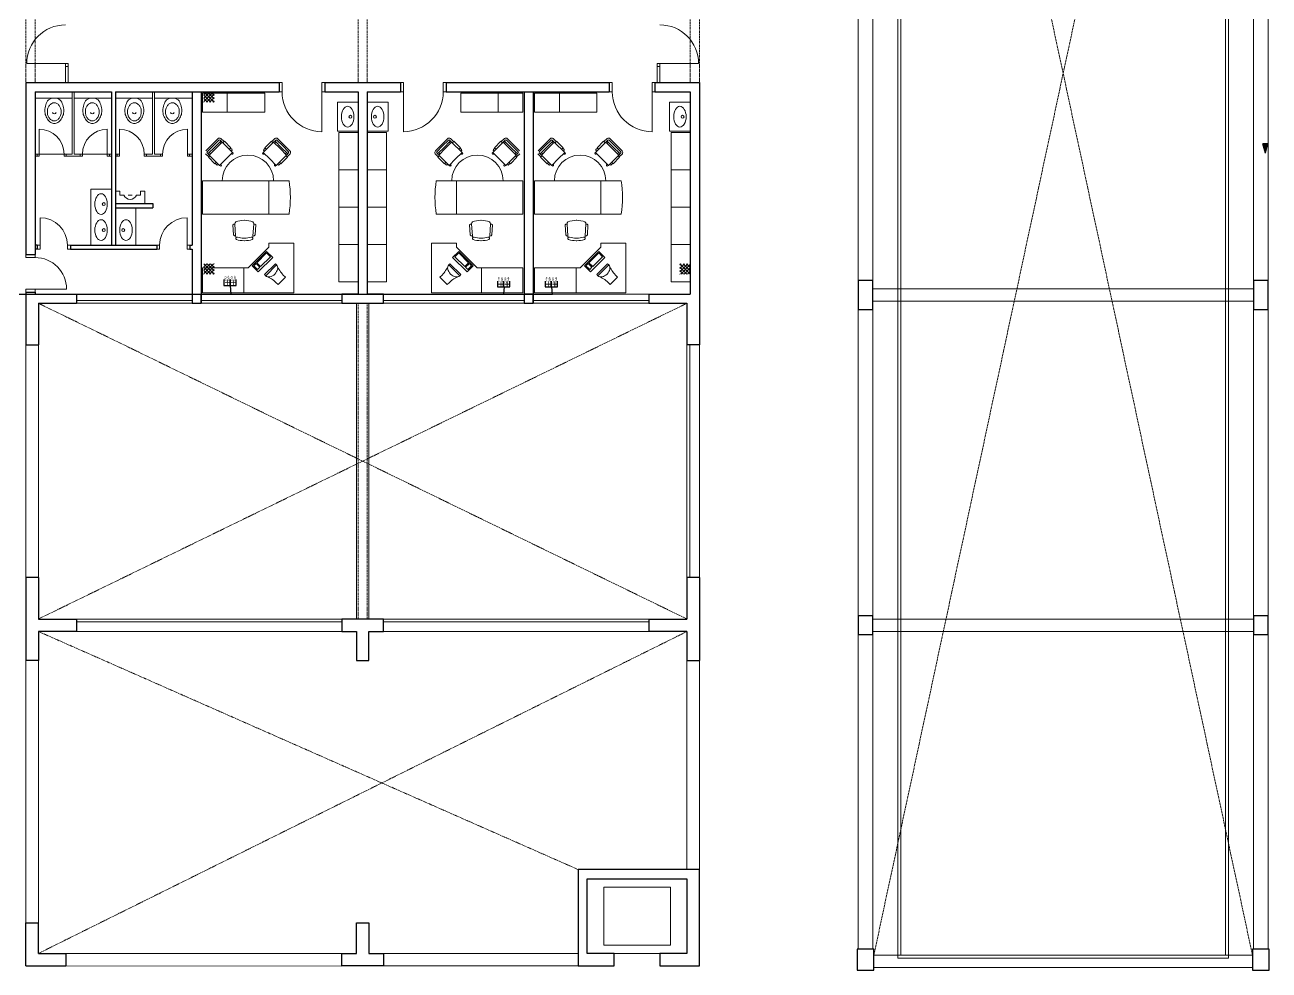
# Model space of a CAD drawing. Header units: inches. Extents: x 11 to 1053, y 2 to 902.
# Drawn here: x 379.7 to 679.3, y 202.4 to 429.9 of the extents above; entities that cross this region are included whole.
import ezdxf

# ---------------------------------------------------------------- set-up
doc = ezdxf.new("R2010")
doc.units = ezdxf.units.IN
doc.header["$MEASUREMENT"] = 0
doc.linetypes.add('DASHED', pattern=[0.75, 0.5, -0.25])
doc.linetypes.add('DASHED2', pattern=[0.375, 0.25, -0.125])
for name, color, linetype, lineweight in [('A-CRTKANO', 5, 'DASHED2', 0), ('A-GREDE', 5, 'DASHED2', 0), ('A-SANITARIJE', 253, 'Continuous', 0), ('OPREMA', 253, 'Continuous', 0), ('PROZORI I VRATA', 5, 'Continuous', 0), ('STOLARIJA', 5, 'Continuous', 0), ('ZID', 5, 'Continuous', 30)]:
    doc.layers.add(name, color=color, linetype=linetype, lineweight=lineweight)
doc.layers.add('SRAFURA', color=2, linetype='Continuous')

# ---------------------------------------------------------------- blocks, each defined once
blk = doc.blocks.new('STRELICA-TIC')
blk.add_hatch(color=256).paths.add_polyline_path([(0.62, 4.07), (-0.81, 4.07), (-0.1, 1.39)])
for p, q in [((-0.1, 1.39), (-0.81, 4.07)), ((0.62, 4.07), (-0.81, 4.07)), ((-0.1, 1.39), (0.62, 4.07))]:
    blk.add_line(p, q)

msp = doc.modelspace()

# ---------------------------------------------------------------- hatches: boundary and pattern name
at = {"layer": 'SRAFURA'}
h = msp.add_hatch(dxfattribs=at)
h.set_pattern_fill('ANSI37', color=256, scale=4.5, style=0)
h.set_pattern_definition([(135, (-7916.44336, 5310.11716), (0.397747564, 0.397747564), []), (45, (-7916.44336, 5310.11716), (0.397747564, -0.397747564), [])])
h.paths.add_polyline_path([(425.28, 411.31), (425.28, 413.81), (422.78, 413.81), (422.78, 411.31)])
h = msp.add_hatch(dxfattribs=at)
h.set_pattern_fill('ANSI37', color=256, scale=4.5, style=0)
h.set_pattern_definition([(135, (-7916.44336, 5268.7166), (0.397747564, 0.397747564), []), (45, (-7916.44336, 5268.7166), (0.397747564, -0.397747564), [])])
h.paths.add_polyline_path([(425.28, 369.91), (425.28, 372.41), (422.78, 372.41), (422.78, 369.91)])
h = msp.add_hatch(dxfattribs=at)
h.set_pattern_fill('ANSI37', color=256, scale=4.5, angle=90, style=0)
h.set_pattern_definition([(315, (5436.23795, -7969.3161), (0.397747564, 0.397747564), []), (45, (5436.23795, -7969.3161), (-0.397747564, 0.397747564), [])])
h.paths.add_polyline_path([(537.43, 369.91), (539.93, 369.91), (539.93, 372.41), (537.43, 372.41)])

# ---------------------------------------------------------------- linework, layer by layer
at = {"color": 2}
for p, q in [((427.61, 368.61), (427.61, 367.18)), ((429.09, 367.18), (429.09, 368.61)), ((429.09, 368.61), (429.09, 367.18)), ((430.57, 367.18), (430.57, 368.61)), ((427.61, 367.18), (429.09, 367.18)), ((429.09, 367.18), (430.57, 367.18)), ((493.5, 368.26), (493.5, 366.83)), ((493.5, 366.83), (494.98, 366.83)), ((494.98, 366.83), (494.98, 368.26)), ((494.98, 368.26), (494.98, 366.83)), ((494.98, 366.83), (496.46, 366.83)), ((496.46, 366.83), (496.46, 368.26)), ((504.97, 368.26), (504.97, 366.83)), ((504.97, 366.83), (506.46, 366.83)), ((506.46, 366.83), (506.46, 368.26)), ((506.46, 368.26), (506.46, 366.83)), ((506.46, 366.83), (507.94, 366.83)), ((507.94, 366.83), (507.94, 368.26))]:
    msp.add_line(p, q, dxfattribs=at)
at = {"color": 85, "true_color": 0x58ba48}
for p, q in [((429.38, 365.11, 50), (429.19, 367.18)), ((495.08, 366.83), (494.98, 365.21)), ((506.72, 365.11, 50), (506.56, 366.83)), ((350.43, 365.11, 50), (429.38, 365.11, 50)), ((429.38, 365.11, 50), (506.72, 365.11, 50))]:
    msp.add_line(p, q, dxfattribs=at)
at = {"layer": 'A-CRTKANO', "linetype": 'DASHED', "ltscale": 0.5}
for p, q in [((583.88, 631.61, 50), (675.33, 206.01, 50)), ((675.58, 631.61, 50), (584.13, 206.01, 50)), ((382.93, 362.91, 50), (539.13, 286.91, 50)), ((539.13, 362.91, 50), (382.93, 286.91, 50)), ((539.13, 283.91, 50), (382.93, 206.41, 50)), ((382.93, 283.91, 50), (512.93, 226.61, 50))]:
    msp.add_line(p, q, dxfattribs=at)
at = {"layer": 'A-GREDE'}
for p, q in [((379.93, 443.81, 50), (379.93, 416.01, 50)), ((382.13, 443.81, 50), (382.13, 416.01, 50)), ((459.93, 443.81, 50), (459.93, 416.01, 50)), ((462.13, 443.81, 50), (462.13, 416.01, 50)), ((539.93, 443.81, 50), (539.93, 416.01, 50)), ((542.13, 443.81, 50), (542.13, 416.01, 50)), ((459.93, 362.91, 50), (459.93, 286.91, 50)), ((462.13, 362.91, 50), (462.13, 286.91, 50))]:
    msp.add_line(p, q, dxfattribs=at)
at = {"layer": 'A-GREDE', "linetype": 'Continuous'}
for p, q in [((583.88, 366.41, 50), (675.58, 366.41, 50)), ((459.53, 362.91, 50), (459.53, 286.91, 50)), ((462.53, 362.91, 50), (462.53, 286.91, 50)), ((583.88, 363.41, 50), (675.58, 363.41, 50)), ((583.88, 286.91, 50), (675.58, 286.91, 50)), ((583.88, 283.91, 50), (675.58, 283.91, 50))]:
    msp.add_line(p, q, dxfattribs=at)
at = {"layer": 'A-SANITARIJE'}
for p, q in [((382.13, 412.31, 50), (391.08, 412.31, 50)), ((391.58, 412.31, 50), (400.53, 412.31, 50)), ((410.38, 412.31, 50), (401.43, 412.31, 50)), ((419.83, 412.31, 50), (410.88, 412.31, 50)), ((459.93, 411.31, 50), (454.93, 411.31, 50)), ((454.93, 411.31, 50), (454.93, 404.31, 50)), ((462.13, 411.31, 50), (467.13, 411.31, 50)), ((467.13, 411.31, 50), (467.13, 404.31, 50)), ((539.93, 411.31, 50), (534.93, 411.31, 50)), ((534.93, 411.31, 50), (534.93, 404.31, 50)), ((459.93, 404.31, 50), (454.93, 404.31, 50)), ((462.13, 404.31, 50), (467.13, 404.31, 50)), ((539.93, 404.31, 50), (534.93, 404.31, 50)), ((395.53, 376.91, 50), (395.53, 390.41, 50)), ((395.53, 390.41, 50), (400.53, 390.41, 50)), ((401.53, 389.91, 50), (402.53, 389.91, 50)), ((402.53, 389.91, 50), (402.53, 388.91, 50)), ((407.53, 389.91, 50), (408.53, 389.91, 50)), ((407.53, 388.91, 50), (407.53, 389.91, 50)), ((408.53, 389.91, 50), (408.53, 386.91, 50)), ((401.53, 386.91, 50), (408.53, 386.91, 50)), ((402.53, 388.91, 50), (403.53, 388.91, 50)), ((404.53, 388.91, 50), (405.53, 388.91, 50)), ((406.53, 388.91, 50), (407.53, 388.91, 50)), ((406.43, 376.91, 50), (406.43, 385.91, 50))]:
    msp.add_line(p, q, dxfattribs=at)
at = {"layer": 'A-SANITARIJE', "elevation": 50}
for points in [[(386.76, 412.28, 0.065542), (385.99, 412.18, 0.223473), (384.98, 411.32, 0.060881), (384.56, 409.96, 0.084137), (384.55, 408.66, 0.012085), (384.6, 408.36, 0.07849), (385.11, 407.24, 0.107173), (385.93, 406.42, 0.14283), (386.78, 406.18, 0.14283), (387.62, 406.43, 0.107173), (388.45, 407.25, 0.07849), (388.94, 408.37, 0.012085), (389, 408.67, 0.084137), (388.98, 409.98, 0.060881), (388.55, 411.33, 0.223473), (387.53, 412.18, 0.065542)], [(386.76, 406.8, 0.125137), (387.37, 406.96, 0.105833), (387.93, 407.44, 0.08656), (388.28, 408.13, 0.076574), (388.41, 408.98, 0.076574), (388.28, 409.84, 0.08656), (387.92, 410.52, 0.105833), (387.35, 411.01, 0.125137), (386.74, 411.16, 0.125137), (386.13, 411, 0.105833), (385.57, 410.52, 0.08656), (385.22, 409.83, 0.076574), (385.09, 408.97, 0.076574), (385.22, 408.12, 0.08656), (385.58, 407.43, 0.105833), (386.15, 406.95, 0.125137)], [(395.91, 412.28, 0.065542), (395.14, 412.18, 0.223473), (394.13, 411.32, 0.060881), (393.71, 409.96, 0.084137), (393.7, 408.66, 0.012085), (393.75, 408.36, 0.07849), (394.26, 407.24, 0.107173), (395.09, 406.42, 0.14283), (395.93, 406.18, 0.14283), (396.78, 406.43, 0.107173), (397.6, 407.25, 0.07849), (398.1, 408.37, 0.012085), (398.15, 408.67, 0.084137), (398.13, 409.98, 0.060881), (397.7, 411.33, 0.223473), (396.69, 412.18, 0.065542)], [(395.91, 406.8, 0.125137), (396.52, 406.96, 0.105833), (397.08, 407.44, 0.08656), (397.44, 408.13, 0.076574), (397.57, 408.98, 0.076574), (397.43, 409.84, 0.08656), (397.07, 410.52, 0.105833), (396.51, 411.01, 0.125137), (395.9, 411.16, 0.125137), (395.29, 411, 0.105833), (394.72, 410.52, 0.08656), (394.37, 409.83, 0.076574), (394.24, 408.97, 0.076574), (394.38, 408.12, 0.08656), (394.73, 407.43, 0.105833), (395.3, 406.95, 0.125137)], [(406.05, 412.28, -0.065542), (406.82, 412.18, -0.223473), (407.83, 411.32, -0.060881), (408.25, 409.96, -0.084137), (408.26, 408.66, -0.012085), (408.2, 408.36, -0.07849), (407.7, 407.24, -0.107173), (406.87, 406.42, -0.14283), (406.03, 406.18, -0.14283), (405.18, 406.43, -0.107173), (404.36, 407.25, -0.07849), (403.86, 408.37, -0.012085), (403.81, 408.67, -0.084137), (403.83, 409.98, -0.060881), (404.26, 411.33, -0.223473), (405.27, 412.18, -0.065542)], [(406.05, 406.8, -0.125137), (405.44, 406.96, -0.105833), (404.88, 407.44, -0.08656), (404.52, 408.13, -0.076574), (404.39, 408.98, -0.076574), (404.53, 409.84, -0.08656), (404.89, 410.52, -0.105833), (405.45, 411.01, -0.125137), (406.06, 411.16, -0.125137), (406.67, 411, -0.105833), (407.23, 410.52, -0.08656), (407.59, 409.83, -0.076574), (407.72, 408.97, -0.076574), (407.58, 408.12, -0.08656), (407.22, 407.43, -0.105833), (406.66, 406.95, -0.125137)], [(415.2, 412.28, -0.065542), (415.97, 412.18, -0.223473), (416.98, 411.32, -0.060881), (417.4, 409.96, -0.084137), (417.41, 408.66, -0.012085), (417.36, 408.36, -0.07849), (416.85, 407.24, -0.107173), (416.03, 406.42, -0.14283), (415.18, 406.18, -0.14283), (414.33, 406.43, -0.107173), (413.51, 407.25, -0.07849), (413.01, 408.37, -0.012085), (412.96, 408.67, -0.084137), (412.98, 409.98, -0.060881), (413.41, 411.33, -0.223473), (414.43, 412.18, -0.065542)], [(415.2, 406.8, -0.125137), (414.59, 406.96, -0.105833), (414.03, 407.44, -0.08656), (413.68, 408.13, -0.076574), (413.55, 408.98, -0.076574), (413.68, 409.84, -0.08656), (414.04, 410.52, -0.105833), (414.6, 411.01, -0.125137), (415.22, 411.16, -0.125137), (415.83, 411, -0.105833), (416.39, 410.52, -0.08656), (416.74, 409.83, -0.076574), (416.87, 408.97, -0.076574), (416.73, 408.12, -0.08656), (416.38, 407.43, -0.105833), (415.81, 406.95, -0.125137)]]:
    msp.add_lwpolyline(points, format="xyb", close=True, dxfattribs=at)
at = {"layer": 'A-SANITARIJE'}
for centre in [(458.08, 407.81, 50), (463.98, 407.81, 50), (538.08, 407.81, 50), (398.68, 386.78, 50), (398.68, 380.53, 50), (403.38, 380.53, 50)]:
    msp.add_circle(centre, 0.35, dxfattribs=at)
for centre, radius, start, end in [((386.77, 408.98, 50), 0.48, 197.3567, 343.0272), ((395.92, 408.98, 50), 0.48, 197.3567, 343.0272), ((406.04, 408.98, 50), 0.48, 196.9728, 342.6433), ((415.19, 408.98, 50), 0.48, 196.9728, 342.6433), ((405.03, 389.53, 50), 1.63, 202.6199, 337.3801)]:
    msp.add_arc(centre, radius, start, end, dxfattribs=at)
at = {"layer": 'A-SANITARIJE', "extrusion": (0, 0, -1)}
for centre, major_axis in [((457.43, 407.81, 50), (0, 2.5)), ((537.43, 407.81, 50), (0, 2.5)), ((398.03, 386.78, 50), (0, 2.5)), ((404.03, 380.53, 50), (0, -2.5))]:
    msp.add_ellipse(centre, major_axis=major_axis, ratio=0.6, dxfattribs=at)
at = {"layer": 'A-SANITARIJE'}
for centre, major_axis in [((464.63, 407.81, 50), (0, 2.5)), ((398.03, 380.53, 50), (0, -2.5))]:
    msp.add_ellipse(centre, major_axis=major_axis, ratio=0.6, dxfattribs=at)
at = {"layer": 'OPREMA'}
for p, q in [((426.16, 402.52, 50), (424.71, 401.07, 50)), ((426.4, 402.2, 50), (424.99, 400.78, 50)), ((426.76, 401.85, 50), (425.34, 400.43, 50)), ((427.18, 401.7, 50), (425.63, 400.15, 50)), ((426.62, 401.7, 50), (426.9, 401.42, 50)), ((427.18, 401.7, 50), (426.69, 402.2, 50)), ((426.88, 402.57, 50), (427.64, 401.81, 50)), ((427.18, 401.7, 50), (429.68, 399.21, 50)), ((427.73, 401.89, 50), (427.36, 401.52, 50)), ((429.29, 400.33, 50), (427.73, 401.89, 50)), ((439.59, 401.7, 50), (437.1, 399.21, 50)), ((437.49, 400.33, 50), (439.05, 401.89, 50)), ((439.05, 401.89, 50), (439.41, 401.52, 50)), ((439.89, 402.57, 50), (439.13, 401.81, 50)), ((439.59, 401.7, 50), (440.09, 402.2, 50)), ((439.59, 401.7, 50), (441.15, 400.15, 50)), ((440.16, 401.7, 50), (439.88, 401.42, 50)), ((440.02, 401.85, 50), (441.43, 400.43, 50)), ((440.37, 402.2, 50), (441.79, 400.78, 50)), ((440.62, 402.52, 50), (442.07, 401.07, 50)), ((481.44, 402.52, 50), (479.99, 401.07, 50)), ((481.69, 402.2, 50), (480.27, 400.78, 50)), ((482.04, 401.85, 50), (480.63, 400.43, 50)), ((482.46, 401.7, 50), (480.91, 400.15, 50)), ((481.9, 401.7, 50), (482.18, 401.42, 50)), ((482.46, 401.7, 50), (481.97, 402.2, 50)), ((482.17, 402.57, 50), (482.93, 401.81, 50)), ((482.46, 401.7, 50), (484.96, 399.21, 50)), ((483.01, 401.89, 50), (482.64, 401.52, 50)), ((484.57, 400.33, 50), (483.01, 401.89, 50)), ((494.88, 401.7, 50), (492.38, 399.21, 50)), ((492.77, 400.33, 50), (494.33, 401.89, 50)), ((494.33, 401.89, 50), (494.7, 401.52, 50)), ((495.17, 402.57, 50), (494.41, 401.81, 50)), ((494.88, 401.7, 50), (495.37, 402.2, 50)), ((494.88, 401.7, 50), (496.43, 400.15, 50)), ((495.44, 401.7, 50), (495.16, 401.42, 50)), ((495.3, 401.85, 50), (496.72, 400.43, 50)), ((495.66, 402.2, 50), (497.07, 400.78, 50)), ((495.9, 402.52, 50), (497.35, 401.07, 50)), ((506.16, 402.52, 50), (504.71, 401.07, 50)), ((506.4, 402.2, 50), (504.99, 400.78, 50)), ((506.76, 401.85, 50), (505.34, 400.43, 50)), ((507.18, 401.7, 50), (505.63, 400.15, 50)), ((506.62, 401.7, 50), (506.9, 401.42, 50)), ((507.18, 401.7, 50), (506.69, 402.2, 50)), ((506.88, 402.57, 50), (507.64, 401.81, 50)), ((507.18, 401.7, 50), (509.68, 399.21, 50)), ((507.73, 401.89, 50), (507.36, 401.52, 50)), ((509.29, 400.33, 50), (507.73, 401.89, 50)), ((519.59, 401.7, 50), (517.1, 399.21, 50)), ((517.49, 400.33, 50), (519.05, 401.89, 50)), ((519.05, 401.89, 50), (519.41, 401.52, 50)), ((519.89, 402.57, 50), (519.13, 401.81, 50)), ((519.59, 401.7, 50), (520.09, 402.2, 50)), ((519.59, 401.7, 50), (521.15, 400.15, 50)), ((520.16, 401.7, 50), (519.88, 401.42, 50)), ((520.02, 401.85, 50), (521.43, 400.43, 50)), ((520.37, 402.2, 50), (521.79, 400.78, 50)), ((520.62, 402.52, 50), (522.07, 401.07, 50)), ((423.21, 398.89, 50), (423.97, 398.13, 50)), ((423.26, 399.62, 50), (424.71, 401.07, 50)), ((423.57, 399.37, 50), (424.99, 400.78, 50)), ((424.07, 398.59, 50), (423.57, 399.09, 50)), ((423.93, 399.02, 50), (425.34, 400.43, 50)), ((424.07, 398.59, 50), (425.63, 400.15, 50)), ((424.07, 399.16, 50), (424.35, 398.87, 50)), ((424.07, 398.59, 50), (426.57, 396.09, 50)), ((429.68, 399.21, 50), (428.12, 397.65, 50)), ((428.92, 399.96, 50), (429.29, 400.33, 50)), ((429.21, 400.25, 50), (429.56, 399.89, 50)), ((429.54, 398.78, 50), (429.4, 398.92, 50)), ((429.82, 399.06, 50), (429.68, 399.21, 50)), ((436.96, 399.06, 50), (437.1, 399.21, 50)), ((437.1, 399.21, 50), (438.65, 397.65, 50)), ((437.57, 400.25, 50), (437.22, 399.89, 50)), ((437.24, 398.78, 50), (437.38, 398.92, 50)), ((437.85, 399.96, 50), (437.49, 400.33, 50)), ((442.71, 398.59, 50), (440.21, 396.09, 50)), ((442.71, 398.59, 50), (441.15, 400.15, 50)), ((442.85, 399.02, 50), (441.43, 400.43, 50)), ((443.2, 399.37, 50), (441.79, 400.78, 50)), ((443.52, 399.62, 50), (442.07, 401.07, 50)), ((442.71, 399.16, 50), (442.42, 398.87, 50)), ((442.71, 398.59, 50), (443.2, 399.09, 50)), ((443.57, 398.89, 50), (442.81, 398.13, 50)), ((478.49, 398.89, 50), (479.25, 398.13, 50)), ((478.54, 399.62, 50), (479.99, 401.07, 50)), ((478.86, 399.37, 50), (480.27, 400.78, 50)), ((479.35, 398.59, 50), (478.86, 399.09, 50)), ((479.21, 399.02, 50), (480.63, 400.43, 50)), ((479.35, 398.59, 50), (480.91, 400.15, 50)), ((479.35, 399.16, 50), (479.64, 398.87, 50)), ((479.35, 398.59, 50), (481.85, 396.09, 50)), ((484.96, 399.21, 50), (483.41, 397.65, 50)), ((484.21, 399.96, 50), (484.57, 400.33, 50)), ((484.49, 400.25, 50), (484.84, 399.89, 50)), ((484.82, 398.78, 50), (484.68, 398.92, 50)), ((485.1, 399.06, 50), (484.96, 399.21, 50)), ((492.24, 399.06, 50), (492.38, 399.21, 50)), ((492.38, 399.21, 50), (493.94, 397.65, 50)), ((492.85, 400.25, 50), (492.5, 399.89, 50)), ((492.52, 398.78, 50), (492.66, 398.92, 50)), ((493.14, 399.96, 50), (492.77, 400.33, 50)), ((497.99, 398.59, 50), (495.49, 396.09, 50)), ((497.99, 398.59, 50), (496.43, 400.15, 50)), ((498.13, 399.02, 50), (496.72, 400.43, 50)), ((498.48, 399.37, 50), (497.07, 400.78, 50)), ((498.8, 399.62, 50), (497.35, 401.07, 50)), ((497.99, 399.16, 50), (497.71, 398.87, 50)), ((497.99, 398.59, 50), (498.48, 399.09, 50)), ((498.85, 398.89, 50), (498.09, 398.13, 50)), ((503.21, 398.89, 50), (503.97, 398.13, 50)), ((503.26, 399.62, 50), (504.71, 401.07, 50)), ((503.57, 399.37, 50), (504.99, 400.78, 50)), ((504.07, 398.59, 50), (503.57, 399.09, 50)), ((503.93, 399.02, 50), (505.34, 400.43, 50)), ((504.07, 398.59, 50), (505.63, 400.15, 50)), ((504.07, 399.16, 50), (504.35, 398.87, 50)), ((504.07, 398.59, 50), (506.57, 396.09, 50)), ((509.68, 399.21, 50), (508.12, 397.65, 50)), ((508.92, 399.96, 50), (509.29, 400.33, 50)), ((509.21, 400.25, 50), (509.56, 399.89, 50)), ((509.54, 398.78, 50), (509.4, 398.92, 50)), ((509.82, 399.06, 50), (509.68, 399.21, 50)), ((516.96, 399.06, 50), (517.1, 399.21, 50)), ((517.1, 399.21, 50), (518.65, 397.65, 50)), ((517.57, 400.25, 50), (517.22, 399.89, 50)), ((517.24, 398.78, 50), (517.38, 398.92, 50)), ((517.85, 399.96, 50), (517.49, 400.33, 50)), ((522.71, 398.59, 50), (520.21, 396.09, 50)), ((522.71, 398.59, 50), (521.15, 400.15, 50)), ((522.85, 399.02, 50), (521.43, 400.43, 50)), ((523.2, 399.37, 50), (521.79, 400.78, 50)), ((523.52, 399.62, 50), (522.07, 401.07, 50)), ((522.71, 399.16, 50), (522.42, 398.87, 50)), ((522.71, 398.59, 50), (523.2, 399.09, 50)), ((523.57, 398.89, 50), (522.81, 398.13, 50)), ((423.88, 398.05, 50), (424.25, 398.41, 50)), ((425.45, 396.48, 50), (423.88, 398.05, 50)), ((425.81, 396.85, 50), (425.45, 396.48, 50)), ((425.53, 396.57, 50), (425.88, 396.21, 50)), ((426.57, 396.09, 50), (428.12, 397.65, 50)), ((426.71, 395.95, 50), (426.57, 396.09, 50)), ((426.99, 396.24, 50), (426.85, 396.38, 50)), ((440.21, 396.09, 50), (438.65, 397.65, 50)), ((439.79, 396.24, 50), (439.93, 396.38, 50)), ((440.07, 395.95, 50), (440.21, 396.09, 50)), ((441.25, 396.57, 50), (440.89, 396.21, 50)), ((440.97, 396.85, 50), (441.33, 396.48, 50)), ((441.33, 396.48, 50), (442.89, 398.05, 50)), ((442.89, 398.05, 50), (442.53, 398.41, 50)), ((479.17, 398.05, 50), (479.53, 398.41, 50)), ((480.73, 396.48, 50), (479.17, 398.05, 50)), ((481.09, 396.85, 50), (480.73, 396.48, 50)), ((480.81, 396.57, 50), (481.16, 396.21, 50)), ((481.85, 396.09, 50), (483.41, 397.65, 50)), ((481.99, 395.95, 50), (481.85, 396.09, 50)), ((482.27, 396.24, 50), (482.13, 396.38, 50)), ((495.49, 396.09, 50), (493.94, 397.65, 50)), ((495.07, 396.24, 50), (495.21, 396.38, 50)), ((495.35, 395.95, 50), (495.49, 396.09, 50)), ((496.53, 396.57, 50), (496.18, 396.21, 50)), ((496.25, 396.85, 50), (496.61, 396.48, 50)), ((496.61, 396.48, 50), (498.17, 398.05, 50)), ((498.17, 398.05, 50), (497.81, 398.41, 50)), ((503.88, 398.05, 50), (504.25, 398.41, 50)), ((505.45, 396.48, 50), (503.88, 398.05, 50)), ((505.81, 396.85, 50), (505.45, 396.48, 50)), ((505.53, 396.57, 50), (505.88, 396.21, 50)), ((506.57, 396.09, 50), (508.12, 397.65, 50)), ((506.71, 395.95, 50), (506.57, 396.09, 50)), ((506.99, 396.24, 50), (506.85, 396.38, 50)), ((520.21, 396.09, 50), (518.65, 397.65, 50)), ((519.79, 396.24, 50), (519.93, 396.38, 50)), ((520.07, 395.95, 50), (520.21, 396.09, 50)), ((521.25, 396.57, 50), (520.89, 396.21, 50)), ((520.97, 396.85, 50), (521.33, 396.48, 50)), ((521.33, 396.48, 50), (522.89, 398.05, 50)), ((522.89, 398.05, 50), (522.53, 398.41, 50)), ((438.4, 392.39, 50), (426, 392.39, 50)), ((438.21, 392.39, 50), (443.3, 392.39, 50)), ((438.42, 384.39, 50), (438.42, 392.39, 50)), ((438.42, 384.84, 50), (438.42, 391.93, 50)), ((483.85, 392.39, 50), (478.76, 392.39, 50)), ((483.64, 384.39, 50), (483.64, 392.39, 50)), ((483.64, 384.84, 50), (483.64, 391.93, 50)), ((483.66, 392.39, 50), (496.06, 392.39, 50)), ((518.4, 392.39, 50), (506, 392.39, 50)), ((518.21, 392.39, 50), (523.3, 392.39, 50)), ((518.42, 384.39, 50), (518.42, 392.39, 50)), ((518.42, 384.84, 50), (518.42, 391.93, 50)), ((443.3, 384.39, 50), (438.42, 384.39, 50)), ((478.76, 384.39, 50), (483.64, 384.39, 50)), ((523.3, 384.39, 50), (518.42, 384.39, 50)), ((429.76, 381.81, 50), (429.92, 379.39, 50)), ((430.25, 381.99, 50), (430.44, 379.03, 50)), ((434.8, 381.99, 50), (434.61, 379.03, 50)), ((435.29, 381.81, 50), (435.14, 379.39, 50)), ((486.77, 381.81, 50), (486.92, 379.39, 50)), ((487.26, 381.99, 50), (487.45, 379.03, 50)), ((491.81, 381.99, 50), (491.62, 379.03, 50)), ((492.29, 381.81, 50), (492.14, 379.39, 50)), ((509.76, 381.81, 50), (509.92, 379.39, 50)), ((510.25, 381.99, 50), (510.44, 379.03, 50)), ((514.8, 381.99, 50), (514.61, 379.03, 50)), ((515.29, 381.81, 50), (515.14, 379.39, 50)), ((433.42, 371.41, 50), (438.42, 376.41, 50)), ((437.9, 375.4, 50), (434.42, 371.93, 50)), ((437.9, 375.04, 50), (435.52, 372.66, 50)), ((439.36, 373.94, 50), (437.9, 375.4, 50)), ((438.81, 374.12, 50), (437.9, 375.04, 50)), ((444.42, 377.41, 50), (438.42, 377.41, 50)), ((438.42, 377.41, 50), (438.42, 376.41, 50)), ((444.42, 365.41, 50), (444.42, 377.41, 50)), ((477.64, 377.41, 50), (483.64, 377.41, 50)), ((477.64, 365.41, 50), (477.64, 377.41, 50)), ((482.7, 373.94, 50), (484.16, 375.4, 50)), ((483.25, 374.12, 50), (484.16, 375.04, 50)), ((483.64, 377.41, 50), (483.64, 376.41, 50)), ((488.64, 371.41, 50), (483.64, 376.41, 50)), ((484.16, 375.4, 50), (487.63, 371.93, 50)), ((484.16, 375.04, 50), (486.54, 372.66, 50)), ((513.42, 371.41, 50), (518.42, 376.41, 50)), ((517.9, 375.4, 50), (514.42, 371.93, 50)), ((517.9, 375.04, 50), (515.52, 372.66, 50)), ((519.36, 373.94, 50), (517.9, 375.4, 50)), ((518.81, 374.12, 50), (517.9, 375.04, 50)), ((524.42, 377.41, 50), (518.42, 377.41, 50)), ((518.42, 377.41, 50), (518.42, 376.41, 50)), ((524.42, 365.41, 50), (524.42, 377.41, 50)), ((434.42, 371.93, 50), (435.89, 370.47, 50)), ((435.34, 372.48, 50), (434.79, 371.93, 50)), ((434.79, 371.93, 50), (435.7, 371.01, 50)), ((436.25, 371.56, 50), (435.34, 372.48, 50)), ((435.52, 372.66, 50), (436.43, 371.75, 50)), ((435.89, 370.47, 50), (439.36, 373.94, 50)), ((436.43, 371.75, 50), (438.81, 374.12, 50)), ((437.4, 369.81, 50), (440.01, 372.43, 50)), ((440.28, 372.16, 50), (437.67, 369.54, 50)), ((440.01, 372.43, 50), (440.28, 372.16, 50)), ((482.04, 372.43, 50), (481.78, 372.16, 50)), ((481.78, 372.16, 50), (484.39, 369.54, 50)), ((484.66, 369.81, 50), (482.04, 372.43, 50)), ((486.17, 370.47, 50), (482.7, 373.94, 50)), ((485.62, 371.75, 50), (483.25, 374.12, 50)), ((486.54, 372.66, 50), (485.62, 371.75, 50)), ((485.81, 371.56, 50), (486.72, 372.48, 50)), ((487.63, 371.93, 50), (486.17, 370.47, 50)), ((487.27, 371.93, 50), (486.36, 371.01, 50)), ((486.72, 372.48, 50), (487.27, 371.93, 50)), ((514.42, 371.93, 50), (515.89, 370.47, 50)), ((515.34, 372.48, 50), (514.79, 371.93, 50)), ((514.79, 371.93, 50), (515.7, 371.01, 50)), ((516.25, 371.56, 50), (515.34, 372.48, 50)), ((515.52, 372.66, 50), (516.43, 371.75, 50)), ((515.89, 370.47, 50), (519.36, 373.94, 50)), ((516.43, 371.75, 50), (518.81, 374.12, 50)), ((517.4, 369.81, 50), (520.01, 372.43, 50)), ((520.28, 372.16, 50), (517.67, 369.54, 50)), ((520.01, 372.43, 50), (520.28, 372.16, 50)), ((432.42, 371.41, 50), (432.42, 365.41, 50)), ((432.42, 371.41, 50), (433.42, 371.41, 50)), ((435.7, 371.01, 50), (436.25, 371.56, 50)), ((437.67, 369.54, 50), (437.4, 369.81, 50)), ((440.66, 367.42, 50), (442.41, 369.16, 50)), ((442.41, 369.16, 50), (441.88, 369.69, 50)), ((479.65, 369.16, 50), (480.18, 369.69, 50)), ((481.4, 367.42, 50), (479.65, 369.16, 50)), ((484.39, 369.54, 50), (484.66, 369.81, 50)), ((486.36, 371.01, 50), (485.81, 371.56, 50)), ((489.64, 371.41, 50), (488.64, 371.41, 50)), ((489.64, 371.41, 50), (489.64, 365.41, 50)), ((512.42, 371.41, 50), (512.42, 365.41, 50)), ((512.42, 371.41, 50), (513.42, 371.41, 50)), ((515.7, 371.01, 50), (516.25, 371.56, 50)), ((517.67, 369.54, 50), (517.4, 369.81, 50)), ((520.66, 367.42, 50), (522.41, 369.16, 50)), ((522.41, 369.16, 50), (521.88, 369.69, 50)), ((440.66, 367.42, 50), (440.14, 367.94, 50)), ((481.4, 367.42, 50), (481.92, 367.94, 50)), ((520.66, 367.42, 50), (520.14, 367.94, 50)), ((444.42, 365.41, 50), (432.42, 365.41, 50)), ((477.64, 365.41, 50), (489.64, 365.41, 50)), ((524.42, 365.41, 50), (512.42, 365.41, 50))]:
    msp.add_line(p, q, dxfattribs=at)
at = {"layer": 'OPREMA', "elevation": 50}
for points in [[(422.43, 408.91), (422.43, 413.51), (428.43, 413.51), (428.43, 408.91)], [(428.43, 413.51), (437.43, 413.51), (437.43, 408.91), (428.43, 408.91)], [(493.63, 413.51), (484.63, 413.51), (484.63, 408.91), (493.63, 408.91)], [(499.63, 408.91), (499.63, 413.51), (493.63, 413.51), (493.63, 408.91)], [(502.43, 408.91), (502.43, 413.51), (508.43, 413.51), (508.43, 408.91)], [(508.43, 413.51), (517.43, 413.51), (517.43, 408.91), (508.43, 408.91)], [(455.31, 404.03), (459.93, 404.03), (459.93, 395.03), (455.31, 395.03)], [(466.75, 404.03), (462.13, 404.03), (462.13, 395.03), (466.75, 395.03)], [(535.31, 404.03), (539.93, 404.03), (539.93, 395.03), (535.31, 395.03)], [(455.31, 395.03), (459.93, 395.03), (459.93, 386.03), (455.31, 386.03)], [(466.75, 395.03), (462.13, 395.03), (462.13, 386.03), (466.75, 386.03)], [(535.31, 395.03), (539.93, 395.03), (539.93, 386.03), (535.31, 386.03)], [(438.42, 384.39), (422.42, 384.39), (422.42, 392.39), (438.42, 392.39)], [(483.64, 384.39), (499.64, 384.39), (499.64, 392.39), (483.64, 392.39)], [(518.42, 384.39), (502.42, 384.39), (502.42, 392.39), (518.42, 392.39)], [(455.31, 386.03), (459.93, 386.03), (459.93, 377.03), (455.31, 377.03)], [(466.75, 386.03), (462.13, 386.03), (462.13, 377.03), (466.75, 377.03)], [(535.31, 386.03), (539.93, 386.03), (539.93, 377.03), (535.31, 377.03)], [(455.31, 377.03), (459.93, 377.03), (459.93, 368.03), (455.31, 368.03)], [(466.75, 377.03), (462.13, 377.03), (462.13, 368.03), (466.75, 368.03)], [(535.31, 377.03), (539.93, 377.03), (539.93, 368.03), (535.31, 368.03)], [(432.42, 365.41), (422.42, 365.41), (422.42, 371.41), (432.42, 371.41)], [(489.64, 365.41), (499.64, 365.41), (499.64, 371.41), (489.64, 371.41)], [(512.42, 365.41), (502.42, 365.41), (502.42, 371.41), (512.42, 371.41)]]:
    msp.add_lwpolyline(points, close=True, dxfattribs=at)
at = {"layer": 'OPREMA'}
for centre, radius, start, end in [((426.56, 401.99, 50), 0.662, 60.3481, 127.2341), ((426.54, 401.99, 50), 0.255, 326.3099, 123.6901), ((440.22, 401.99, 50), 0.662, 52.7659, 119.6519), ((440.22, 401.99, 50), 0.662, 52.7659, 119.6519), ((440.23, 401.99, 50), 0.255, 56.3099, 213.6901), ((481.84, 401.99, 50), 0.662, 60.3481, 127.2341), ((481.84, 401.99, 50), 0.662, 60.3481, 127.2341), ((481.83, 401.99, 50), 0.255, 326.3099, 123.6901), ((495.5, 401.99, 50), 0.662, 52.7659, 119.6519), ((495.51, 401.99, 50), 0.255, 56.3099, 213.6901), ((506.56, 401.99, 50), 0.662, 60.3481, 127.2341), ((506.54, 401.99, 50), 0.255, 326.3099, 123.6901), ((520.22, 401.99, 50), 0.662, 52.7659, 119.6519), ((520.22, 401.99, 50), 0.662, 52.7659, 119.6519), ((520.23, 401.99, 50), 0.255, 56.3099, 213.6901), ((423.79, 399.23, 50), 0.255, 146.3099, 303.6901), ((433.39, 392.39, 50), 6.2, 0, 180), ((429.38, 399.79, 50), 0.206, 239.0362, 30.9638), ((429.64, 398.96, 50), 0.206, 239.0717, 30.9283), ((437.13, 398.96, 50), 0.206, 149.0717, 300.9283), ((437.39, 399.79, 50), 0.206, 149.0362, 300.9638), ((442.99, 399.23, 50), 0.255, 236.3099, 33.6901), ((442.99, 399.22, 50), 0.662, 330.3481, 37.2341), ((479.07, 399.22, 50), 0.662, 142.7659, 209.6519), ((479.07, 399.23, 50), 0.255, 146.3099, 303.6901), ((488.67, 392.39, 50), 6.2, 0, 180), ((484.67, 399.79, 50), 0.206, 239.0362, 30.9638), ((484.93, 398.96, 50), 0.206, 239.0717, 30.9283), ((492.42, 398.96, 50), 0.206, 149.0717, 300.9283), ((492.68, 399.79, 50), 0.206, 149.0362, 300.9638), ((498.27, 399.23, 50), 0.255, 236.3099, 33.6901), ((503.79, 399.23, 50), 0.255, 146.3099, 303.6901), ((513.39, 392.39, 50), 6.2, 360, 180), ((509.38, 399.79, 50), 0.206, 239.0362, 30.9638), ((509.64, 398.96, 50), 0.206, 239.0717, 30.9283), ((517.13, 398.96, 50), 0.206, 149.0717, 300.9283), ((517.39, 399.79, 50), 0.206, 149.0362, 300.9638), ((522.99, 399.23, 50), 0.255, 236.3099, 33.6901), ((522.99, 399.22, 50), 0.662, 330.3481, 37.2341), ((425.99, 396.39, 50), 0.206, 239.0362, 30.9638), ((426.81, 396.13, 50), 0.206, 239.0717, 30.9283), ((439.96, 396.13, 50), 0.206, 149.0717, 300.9283), ((440.79, 396.39, 50), 0.206, 149.0362, 300.9638), ((481.27, 396.39, 50), 0.206, 239.0362, 30.9638), ((482.1, 396.13, 50), 0.206, 239.0717, 30.9283), ((495.24, 396.13, 50), 0.206, 149.0717, 300.9283), ((496.07, 396.39, 50), 0.206, 149.0362, 300.9638), ((505.99, 396.39, 50), 0.206, 239.0362, 30.9638), ((506.81, 396.13, 50), 0.206, 239.0717, 30.9283), ((519.96, 396.13, 50), 0.206, 149.0717, 300.9283), ((520.79, 396.39, 50), 0.206, 149.0362, 300.9638), ((418.38, 388.39, 50), 25.24, 350.8823, 9.1177), ((503.68, 388.39, 50), 25.24, 170.8823, 189.1177), ((498.38, 388.39, 50), 25.24, 350.8823, 9.1177), ((430.14, 381.54, 50), 0.461, 75.6949, 144.6826), ((430.85, 382.03, 50), 0.6, 128.36, 183.5763), ((432.4, 377.89, 50), 4.99, 89.285, 112.6401), ((432.53, 377.89, 50), 4.99, 90, 90.715), ((432.65, 377.89, 50), 4.99, 67.3599, 90.715), ((434.2, 382.03, 50), 0.6, 356.4237, 51.64), ((434.91, 381.54, 50), 0.461, 35.3174, 104.3051), ((487.15, 381.54, 50), 0.461, 75.6949, 144.6826), ((487.86, 382.03, 50), 0.6, 128.36, 183.5763), ((489.41, 377.89, 50), 4.99, 89.285, 112.6401), ((489.53, 377.89, 50), 4.99, 89.285, 90), ((489.66, 377.89, 50), 4.99, 67.3599, 90.715), ((491.21, 382.03, 50), 0.6, 356.4237, 51.64), ((491.92, 381.54, 50), 0.461, 35.3174, 104.3051), ((510.14, 381.54, 50), 0.461, 75.6949, 144.6826), ((510.85, 382.03, 50), 0.6, 128.36, 183.5763), ((512.4, 377.89, 50), 4.99, 89.285, 112.6401), ((512.53, 377.89, 50), 4.99, 90, 90.715), ((512.65, 377.89, 50), 4.99, 67.3599, 90.715), ((514.2, 382.03, 50), 0.6, 356.4237, 51.64), ((514.91, 381.54, 50), 0.461, 35.3174, 104.3051), ((430.43, 379.58, 50), 0.546, 200.6364, 271.3026), ((431.04, 379.07, 50), 0.6, 183.5763, 214.7534), ((430.76, 378.51, 50), 0.32, 73.3429, 241.8257), ((432.46, 384.44, 50), 6.48, 253.3899, 270), ((432.45, 384.27, 50), 5.68, 253.6991, 270), ((432.45, 384.27, 50), 5.68, 270, 270.7807), ((432.46, 384.44, 50), 6.48, 270, 270.5506), ((432.59, 384.44, 50), 6.48, 270, 286.6101), ((432.6, 384.27, 50), 5.68, 270, 286.3009), ((434.29, 378.51, 50), 0.32, 298.1743, 106.6571), ((434.02, 379.07, 50), 0.6, 325.2466, 356.4237), ((434.63, 379.58, 50), 0.546, 268.6974, 339.3636), ((487.43, 379.58, 50), 0.546, 200.6364, 271.3026), ((488.04, 379.07, 50), 0.6, 183.5763, 214.7534), ((487.77, 378.51, 50), 0.32, 73.3429, 241.8257), ((489.47, 384.44, 50), 6.48, 253.3899, 270), ((489.46, 384.27, 50), 5.68, 253.6991, 270), ((489.61, 384.27, 50), 5.68, 269.2193, 270), ((489.59, 384.44, 50), 6.48, 269.4494, 270), ((489.59, 384.44, 50), 6.48, 270, 286.6101), ((489.61, 384.27, 50), 5.68, 270, 286.3009), ((491.3, 378.51, 50), 0.32, 298.1743, 106.6571), ((491.02, 379.07, 50), 0.6, 325.2466, 356.4237), ((491.63, 379.58, 50), 0.546, 268.6974, 339.3636), ((510.43, 379.58, 50), 0.546, 200.6364, 271.3026), ((511.04, 379.07, 50), 0.6, 183.5763, 214.7534), ((510.76, 378.51, 50), 0.32, 73.3429, 241.8257), ((512.46, 384.44, 50), 6.48, 253.3899, 270), ((512.45, 384.27, 50), 5.68, 253.6991, 270), ((512.45, 384.27, 50), 5.68, 270, 270.7807), ((512.46, 384.44, 50), 6.48, 270, 270.5506), ((512.59, 384.44, 50), 6.48, 270, 286.6101), ((512.6, 384.27, 50), 5.68, 270, 286.3009), ((514.29, 378.51, 50), 0.32, 298.1743, 106.6571), ((514.02, 379.07, 50), 0.6, 325.2466, 356.4237), ((514.63, 379.58, 50), 0.546, 268.6974, 339.3636), ((439.47, 371.61, 50), 0.986, 55.7533, 56.4604), ((447.88, 375.14, 50), 8.1, 202.716, 222.2482), ((474.18, 375.14, 50), 8.1, 317.7518, 337.284), ((482.59, 371.61, 50), 0.986, 123.5396, 124.2467), ((519.47, 371.61, 50), 0.986, 55.7533, 56.4604), ((527.88, 375.14, 50), 8.1, 202.716, 222.2482), ((434.69, 361.95, 50), 8.1, 47.7518, 67.284), ((487.37, 361.95, 50), 8.1, 112.716, 132.2482), ((514.69, 361.95, 50), 8.1, 47.7518, 67.284)]:
    msp.add_arc(centre, radius, start, end, dxfattribs=at)
at = {"layer": 'OPREMA', "extrusion": (0, 0, -1)}
for centre in [(438.97, 370.85, 50), (518.97, 370.85, 50)]:
    msp.add_ellipse(centre, major_axis=(-1.31, -1.31), ratio=0.692308, start_param=3.141593, end_param=6.283185, dxfattribs=at)
at = {"layer": 'OPREMA'}
msp.add_ellipse((483.09, 370.85, 50), major_axis=(1.31, -1.31), ratio=0.692308, start_param=3.141593, end_param=6.283185, dxfattribs=at)
at = {"layer": 'PROZORI I VRATA'}
for p, q in [((391.08, 398.81, 50), (391.08, 413.81, 50)), ((391.58, 398.81, 50), (391.58, 413.81, 50)), ((410.38, 398.81, 50), (410.38, 413.81, 50)), ((410.88, 398.81, 50), (410.88, 413.81, 50)), ((383.13, 398.81, 50), (383.13, 404.81, 50)), ((399.53, 398.81, 50), (399.53, 404.81, 50)), ((402.43, 398.81, 50), (402.43, 404.81, 50)), ((418.83, 398.81, 50), (418.83, 404.81, 50)), ((389.63, 398.81, 50), (382.13, 398.81, 50)), ((382.63, 398.31, 50), (382.63, 398.81, 50)), ((383.13, 398.31, 50), (383.13, 398.81, 50)), ((389.13, 398.81, 50), (391.08, 398.81, 50)), ((389.13, 398.31, 50), (389.13, 398.81, 50)), ((389.63, 398.31, 50), (389.63, 398.81, 50)), ((391.58, 398.81, 50), (393.53, 398.81, 50)), ((393.03, 398.31, 50), (393.03, 398.81, 50)), ((393.03, 398.81, 50), (400.53, 398.81, 50)), ((393.53, 398.31, 50), (393.53, 398.81, 50)), ((399.53, 398.31, 50), (399.53, 398.81, 50)), ((400.03, 398.31, 50), (400.03, 398.81, 50)), ((402.43, 398.81, 50), (401.53, 398.81, 50)), ((401.93, 398.31, 50), (401.93, 398.81, 50)), ((402.43, 398.31, 50), (402.43, 398.81, 50)), ((408.43, 398.31, 50), (408.43, 398.81, 50)), ((408.93, 398.81, 50), (408.43, 398.81, 50)), ((410.38, 398.81, 50), (408.43, 398.81, 50)), ((408.93, 398.31, 50), (408.93, 398.81, 50)), ((412.83, 398.81, 50), (410.88, 398.81, 50)), ((412.33, 398.31, 50), (412.33, 398.81, 50)), ((412.33, 398.81, 50), (412.83, 398.81, 50)), ((412.83, 398.31, 50), (412.83, 398.81, 50)), ((418.83, 398.31, 50), (418.83, 398.81, 50)), ((418.83, 398.81, 50), (419.93, 398.81, 50)), ((419.33, 398.31, 50), (419.33, 398.81, 50)), ((383.13, 398.31, 50), (382.13, 398.31, 50)), ((389.13, 398.31, 50), (393.53, 398.31, 50)), ((389.63, 398.31, 50), (389.13, 398.31, 50)), ((393.03, 398.31, 50), (393.53, 398.31, 50)), ((399.53, 398.31, 50), (400.53, 398.31, 50)), ((401.53, 398.31, 50), (402.43, 398.31, 50)), ((402.43, 398.31, 50), (401.93, 398.31, 50)), ((408.93, 398.31, 50), (408.43, 398.31, 50)), ((412.83, 398.31, 50), (408.43, 398.31, 50)), ((408.43, 398.31, 50), (412.83, 398.31, 50)), ((412.33, 398.31, 50), (412.83, 398.31, 50)), ((418.83, 398.31, 50), (419.93, 398.31, 50))]:
    msp.add_line(p, q, dxfattribs=at)
at = {"layer": 'PROZORI I VRATA', "elevation": 50}
msp.add_lwpolyline([(519.13, 208.41), (535.13, 208.41), (535.13, 222.41), (519.13, 222.41)], close=True, dxfattribs=at)
at = {"layer": 'PROZORI I VRATA'}
for centre, start, end in [((383.13, 398.81, 50), 0, 90), ((399.53, 398.81, 50), 90, 180), ((402.43, 398.81, 50), 0, 90), ((418.83, 398.81, 50), 90, 180)]:
    msp.add_arc(centre, 6, start, end, dxfattribs=at)
at = {"layer": 'STOLARIJA'}
for p, q in [((580.38, 631.61, 50), (580.38, 207.41, 50)), ((583.88, 631.61, 50), (583.88, 207.41, 50)), ((675.58, 631.61, 50), (675.58, 207.41, 50)), ((679.08, 631.61, 50), (679.08, 207.41, 50)), ((589.93, 205.31, 50), (589.93, 444.91, 50)), ((590.63, 206.01, 50), (590.63, 444.91, 50)), ((668.83, 206.01, 50), (668.83, 444.91, 50)), ((669.53, 205.31, 50), (669.53, 444.91, 50)), ((390.13, 420.61, 50), (380.13, 420.61, 50)), ((389.43, 420.61, 50), (389.43, 416.01, 50)), ((390.13, 419.91, 50), (389.43, 419.91, 50)), ((390.13, 420.61, 50), (390.13, 416.01, 50)), ((531.93, 420.61, 50), (541.93, 420.61, 50)), ((531.93, 420.61, 50), (531.93, 416.01, 50)), ((531.93, 419.91, 50), (532.63, 419.91, 50)), ((532.63, 420.61, 50), (532.63, 416.01, 50)), ((440.93, 416.01, 50), (441.63, 416.01, 50)), ((441.63, 413.81, 50), (440.93, 413.81, 50)), ((441.63, 416.01, 50), (441.63, 413.81, 50)), ((451.93, 416.01, 50), (451.23, 416.01, 50)), ((451.23, 416.01, 50), (451.23, 404.21, 50)), ((451.23, 413.81, 50), (451.93, 413.81, 50)), ((470.13, 416.01, 50), (470.83, 416.01, 50)), ((470.83, 413.81, 50), (470.13, 413.81, 50)), ((470.83, 416.01, 50), (470.83, 404.21, 50)), ((481.13, 416.01, 50), (480.43, 416.01, 50)), ((480.43, 416.01, 50), (480.43, 413.81, 50)), ((480.43, 413.81, 50), (481.13, 413.81, 50)), ((520.43, 416.01, 50), (521.13, 416.01, 50)), ((521.13, 413.81, 50), (520.43, 413.81, 50)), ((521.13, 416.01, 50), (521.13, 413.81, 50)), ((531.43, 416.01, 50), (530.73, 416.01, 50)), ((530.73, 416.01, 50), (530.73, 404.21, 50)), ((530.73, 413.81, 50), (531.43, 413.81, 50)), ((383.33, 383.51, 50), (383.33, 375.91, 50)), ((418.73, 383.51, 50), (418.73, 375.91, 50)), ((379.93, 373.91, 50), (379.93, 374.61, 50)), ((382.13, 374.61, 50), (382.13, 373.91, 50)), ((382.63, 376.91, 50), (383.33, 376.91, 50)), ((383.33, 375.91, 50), (382.63, 375.91, 50)), ((390.63, 376.91, 50), (389.93, 376.91, 50)), ((389.93, 376.91, 50), (389.93, 375.91, 50)), ((389.93, 375.91, 50), (390.63, 375.91, 50)), ((411.43, 376.91, 50), (412.13, 376.91, 50)), ((412.13, 375.91, 50), (411.43, 375.91, 50)), ((412.13, 376.91, 50), (412.13, 375.91, 50)), ((419.43, 376.91, 50), (418.73, 376.91, 50)), ((418.73, 375.91, 50), (419.43, 375.91, 50)), ((382.13, 373.91, 50), (379.93, 373.91, 50)), ((379.93, 365.61, 50), (379.93, 366.31, 50)), ((379.93, 366.31, 50), (389.73, 366.31, 50)), ((382.13, 366.31, 50), (382.13, 365.61, 50)), ((419.93, 365.11, 50), (392.13, 365.11, 50)), ((419.93, 363.61, 50), (392.13, 363.61, 50)), ((419.93, 362.91, 50), (392.13, 362.91, 50)), ((456.03, 365.11, 50), (422.13, 365.11, 50)), ((456.03, 363.61, 50), (422.13, 363.61, 50)), ((456.03, 362.91, 50), (422.13, 362.91, 50)), ((499.93, 365.11, 50), (466.03, 365.11, 50)), ((499.93, 363.61, 50), (466.03, 363.61, 50)), ((499.93, 362.91, 50), (466.03, 362.91, 50)), ((529.93, 365.11, 50), (502.13, 365.11, 50)), ((529.93, 363.61, 50), (502.13, 363.61, 50)), ((529.93, 362.91, 50), (502.13, 362.91, 50)), ((379.93, 352.96, 50), (379.93, 296.91, 50)), ((382.93, 352.96, 50), (382.93, 296.91, 50)), ((539.13, 352.91, 50), (539.13, 296.91, 50)), ((539.83, 352.91, 50), (539.83, 296.91, 50)), ((542.13, 352.91, 50), (542.13, 296.91, 50)), ((456.03, 286.91, 50), (392.13, 286.91, 50)), ((456.03, 286.21, 50), (392.13, 286.21, 50)), ((529.93, 286.91, 50), (466.03, 286.91, 50)), ((529.93, 286.21, 50), (466.03, 286.21, 50)), ((456.03, 283.91, 50), (392.13, 283.91, 50)), ((529.93, 283.91, 50), (466.03, 283.91, 50)), ((379.93, 276.91, 50), (379.93, 213.81, 50)), ((382.93, 276.91, 50), (382.93, 213.81, 50)), ((539.13, 276.91, 50), (539.13, 226.61, 50)), ((542.13, 276.91, 50), (542.13, 226.61, 50)), ((456.03, 206.39, 50), (389.53, 206.41, 50)), ((466.03, 206.41, 50), (512.93, 206.41, 50)), ((521.63, 206.41, 50), (532.63, 206.41, 50)), ((675.33, 206.01, 50), (584.13, 206.01, 50)), ((669.53, 205.31, 50), (589.93, 205.31, 50)), ((456.03, 203.39, 50), (389.53, 203.41, 50)), ((466.03, 203.41, 50), (512.93, 203.41, 50)), ((675.33, 203.01, 50), (584.13, 203.01, 50))]:
    msp.add_line(p, q, dxfattribs=at)
for centre, radius, start, end in [((389.43, 420.61, 50), 9.3, 90, 180), ((532.63, 420.61, 50), 9.3, 0, 90), ((451.23, 413.81, 50), 9.6, 180, 270), ((470.83, 413.81, 50), 9.6, 270, 0), ((530.73, 413.81, 50), 9.6, 180, 270), ((383.33, 376.91, 50), 6.6, 0, 90), ((418.73, 376.91, 50), 6.6, 90, 180), ((382.13, 366.31, 50), 7.6, 0, 90)]:
    msp.add_arc(centre, radius, start, end, dxfattribs=at)
at = {"layer": 'ZID'}
for p, q in [((379.93, 416.01, 50), (379.93, 374.61, 50)), ((379.93, 416.01, 50), (440.93, 416.01, 50)), ((382.13, 413.81, 50), (382.13, 375.91, 50)), ((382.13, 413.81, 50), (400.53, 413.81, 50)), ((400.53, 413.81, 50), (400.53, 376.91, 50)), ((401.53, 413.81, 50), (419.93, 413.81, 50)), ((401.53, 413.81, 50), (401.53, 376.91, 50)), ((419.93, 413.81, 50), (419.93, 376.91, 50)), ((419.93, 413.81, 50), (440.93, 413.81, 50)), ((422.13, 413.81, 50), (422.13, 362.91, 50)), ((440.93, 416.01, 50), (440.93, 413.81, 50)), ((451.93, 416.01, 50), (470.13, 416.01, 50)), ((451.93, 416.01, 50), (451.93, 413.81, 50)), ((451.93, 413.81, 50), (459.93, 413.81, 50)), ((462.13, 413.81, 50), (462.13, 365.11, 50)), ((462.13, 413.81, 50), (470.13, 413.81, 50)), ((470.13, 416.01, 50), (470.13, 413.81, 50)), ((481.13, 416.01, 50), (520.43, 416.01, 50)), ((481.13, 416.01, 50), (481.13, 413.81, 50)), ((481.13, 413.81, 50), (520.43, 413.81, 50)), ((499.93, 413.81, 50), (499.93, 362.91, 50)), ((502.13, 413.81, 50), (502.13, 362.91, 50)), ((520.43, 416.01, 50), (520.43, 413.81, 50)), ((531.43, 416.01, 50), (542.13, 416.01, 50)), ((531.43, 416.01, 50), (531.43, 413.81, 50)), ((531.43, 413.81, 50), (539.93, 413.81, 50)), ((539.93, 413.81, 50), (539.93, 365.11, 50)), ((542.13, 416.01, 50), (542.13, 352.91, 50)), ((401.53, 386.91, 50), (410.53, 386.91, 50)), ((401.53, 386.91, 50), (410.53, 386.91, 50)), ((410.53, 386.91, 50), (410.53, 385.91, 50)), ((401.53, 385.91, 50), (410.53, 385.91, 50)), ((379.93, 374.61, 50), (382.13, 374.61, 50)), ((382.63, 376.91, 50), (382.13, 376.91, 50)), ((382.13, 375.91, 50), (382.13, 374.61, 50)), ((382.13, 375.91, 50), (382.13, 374.61, 50)), ((382.63, 375.91, 50), (382.13, 375.91, 50)), ((382.63, 376.91, 50), (382.63, 375.91, 50)), ((390.63, 376.91, 50), (411.43, 376.91, 50)), ((390.63, 376.91, 50), (390.63, 375.91, 50)), ((390.63, 375.91, 50), (411.43, 375.91, 50)), ((401.53, 376.91, 50), (411.43, 376.91, 50)), ((411.43, 376.91, 50), (411.43, 375.91, 50)), ((419.43, 376.91, 50), (419.93, 376.91, 50)), ((419.43, 376.91, 50), (419.43, 375.91, 50)), ((419.43, 375.91, 50), (419.93, 375.91, 50)), ((419.93, 375.91, 50), (419.93, 362.91, 50)), ((379.93, 365.61, 50), (379.93, 352.91, 50)), ((379.93, 365.61, 50), (382.13, 365.61, 50)), ((382.13, 365.61, 50), (382.13, 365.11, 50)), ((382.13, 365.61, 50), (382.13, 365.11, 50)), ((382.13, 365.11, 50), (392.13, 365.11, 50)), ((382.93, 362.91, 50), (382.93, 352.91, 50)), ((382.93, 362.91, 50), (392.13, 362.91, 50)), ((382.93, 362.91, 50), (392.13, 362.91, 50)), ((392.13, 365.11, 50), (392.13, 362.91, 50)), ((419.93, 365.11, 50), (422.13, 365.11, 50)), ((419.93, 362.91, 50), (422.13, 362.91, 50)), ((499.93, 362.91, 50), (502.13, 362.91, 50)), ((499.93, 362.91, 50), (502.13, 362.91, 50)), ((529.93, 365.11, 50), (539.93, 365.11, 50)), ((529.93, 365.11, 50), (529.93, 362.91, 50)), ((529.93, 362.91, 50), (539.13, 362.91, 50)), ((539.13, 362.91, 50), (539.13, 352.91, 50)), ((379.93, 352.91, 50), (382.93, 352.91, 50)), ((542.13, 352.91, 50), (539.13, 352.91, 50)), ((379.93, 296.91, 50), (379.93, 276.91, 50)), ((382.93, 296.91, 50), (379.93, 296.91, 50)), ((382.93, 296.91, 50), (382.93, 286.91, 50)), ((542.13, 296.91, 50), (539.13, 296.91, 50)), ((539.13, 296.91, 50), (539.13, 286.91, 50)), ((542.13, 296.91, 50), (542.13, 276.91, 50)), ((382.93, 286.91, 50), (392.13, 286.91, 50)), ((392.13, 286.91, 50), (392.13, 283.91, 50)), ((466.03, 286.91, 50), (456.03, 286.91, 50)), ((456.03, 286.91, 50), (456.03, 283.91, 50)), ((466.03, 283.91, 50), (466.03, 286.91, 50)), ((529.93, 286.91, 50), (529.93, 283.91, 50)), ((529.93, 286.91, 50), (539.13, 286.91, 50)), ((392.13, 283.91, 50), (382.93, 283.91, 50)), ((382.93, 283.91, 50), (382.93, 276.91, 50)), ((456.03, 283.91, 50), (459.53, 283.91, 50)), ((459.53, 283.91, 50), (459.53, 276.91, 50)), ((462.53, 276.91, 50), (462.53, 283.91, 50)), ((462.53, 283.91, 50), (466.03, 283.91, 50)), ((539.13, 283.91, 50), (529.93, 283.91, 50)), ((539.13, 283.91, 50), (539.13, 276.91, 50)), ((382.93, 276.91, 50), (379.93, 276.91, 50)), ((459.53, 276.91, 50), (462.53, 276.91, 50)), ((539.13, 276.91, 50), (542.13, 276.91, 50)), ((542.13, 226.61, 50), (512.93, 226.61, 50)), ((512.93, 226.61, 50), (512.93, 203.41, 50)), ((542.13, 203.41, 50), (542.13, 226.61, 50)), ((515.13, 206.41, 50), (515.13, 224.41, 50)), ((515.13, 224.41, 50), (539.13, 224.41, 50)), ((539.13, 224.41, 50), (539.13, 206.41, 50)), ((379.93, 203.41, 50), (379.93, 213.81, 50)), ((379.93, 213.81, 50), (382.93, 213.81, 50)), ((382.93, 206.41, 50), (382.93, 213.81, 50)), ((459.53, 206.41, 50), (459.53, 213.81, 50)), ((459.53, 213.81, 50), (462.53, 213.81, 50)), ((462.53, 213.81, 50), (462.53, 206.41, 50)), ((382.93, 206.41, 50), (389.53, 206.41, 50)), ((389.53, 206.41, 50), (389.53, 203.41, 50)), ((456.03, 203.41, 50), (456.03, 206.41, 50)), ((456.03, 206.41, 50), (459.53, 206.41, 50)), ((462.53, 206.41, 50), (466.03, 206.41, 50)), ((466.03, 206.41, 50), (466.03, 203.41, 50)), ((521.63, 206.41, 50), (515.13, 206.41, 50)), ((521.63, 203.41, 50), (521.63, 206.41, 50)), ((539.13, 206.41, 50), (532.63, 206.41, 50)), ((532.63, 206.41, 50), (532.63, 203.41, 50)), ((379.93, 203.41, 50), (389.53, 203.41, 50)), ((466.03, 203.41, 50), (456.03, 203.41, 50)), ((512.93, 203.41, 50), (521.63, 203.41, 50)), ((532.63, 203.41, 50), (542.13, 203.41, 50))]:
    msp.add_line(p, q, dxfattribs=at)
at = {"layer": 'ZID', "elevation": 50}
for points in [[(459.93, 413.81), (459.93, 365.11), (456.03, 365.11), (456.03, 362.91), (466.03, 362.91), (466.03, 365.11), (462.13, 365.11)], [(419.93, 365.11), (419.93, 362.91), (422.13, 362.91), (422.13, 365.11)]]:
    msp.add_lwpolyline(points, dxfattribs=at)
for points in [[(580.38, 361.41), (583.88, 361.41), (583.88, 368.41), (580.38, 368.41)], [(675.58, 361.41), (679.08, 361.41), (679.08, 368.41), (675.58, 368.41)], [(499.93, 362.91), (502.13, 362.91), (502.13, 365.11), (499.93, 365.11)], [(580.38, 283.16), (583.88, 283.16), (583.88, 287.66), (580.38, 287.66)], [(675.58, 283.16), (679.08, 283.16), (679.08, 287.66), (675.58, 287.66)], [(580.13, 202.41), (584.13, 202.41), (584.13, 207.41), (580.13, 207.41)], [(675.33, 202.41), (679.33, 202.41), (679.33, 207.41), (675.33, 207.41)]]:
    msp.add_lwpolyline(points, close=True, dxfattribs=at)

# ---------------------------------------------------------------- block references
at = {"xscale": 0.8499999999767169, "yscale": 0.8500000000003638, "zscale": 0.85}
msp.add_blockref('STRELICA-TIC', (678.52, 397.86, 50), dxfattribs=at)

# ---------------------------------------------------------------- texts
at = {"color": 2, "char_height": 0.4626, "attachment_point": 1, "rotation": 90}
for insert in [(427.7, 368.12), (493.59, 367.77), (505.07, 367.77)]:
    msp.add_mtext('{\\pxt0;\\T0.75;\\W0.8;17x1+\\P17x2+\\P17x3+\\P17x4+}', dxfattribs=dict(at, insert=insert))
at = {"color": 2, "char_height": 1.928, "width": 0.8542, "attachment_point": 1}
for insert in [(427.71, 368.87), (429.19, 368.87), (493.6, 368.51), (495.08, 368.51), (505.07, 368.51), (506.56, 368.51)]:
    msp.add_mtext('{+}', dxfattribs=dict(at, insert=insert))

doc.saveas('drawing.dxf')
